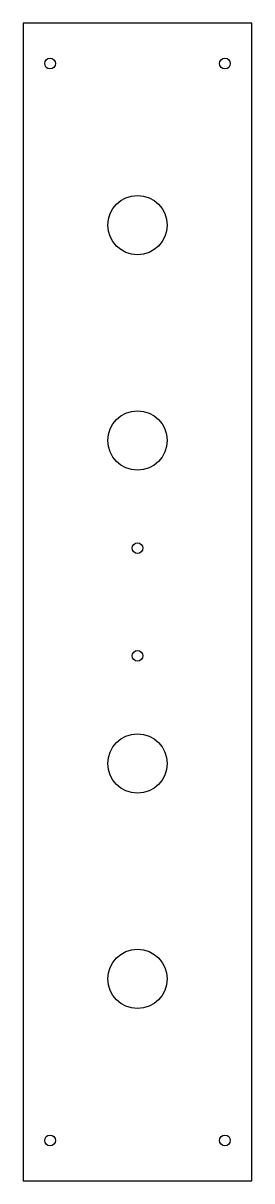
# Model space of a CAD drawing. Header units: millimetres. Extents: x -43 to 42, y -215 to 215.
import ezdxf

# ---------------------------------------------------------------- set-up
doc = ezdxf.new("R2010")
doc.units = ezdxf.units.MM

msp = doc.modelspace()

# ---------------------------------------------------------------- linework, layer by layer
msp.add_lwpolyline([(-42.5, 215), (-42.5, -215), (42.5, -215), (42.5, 215)], close=True)
for centre, radius in [((-32.5, 200), 2), ((32.5, 200), 2), ((0, 140), 11), ((0, 60), 11), ((0, 20), 2), ((0, -20), 2), ((0, -60), 11), ((0, -140), 11), ((-32.5, -200), 2), ((32.5, -200), 2)]:
    msp.add_circle(centre, radius)

doc.saveas('drawing.dxf')
